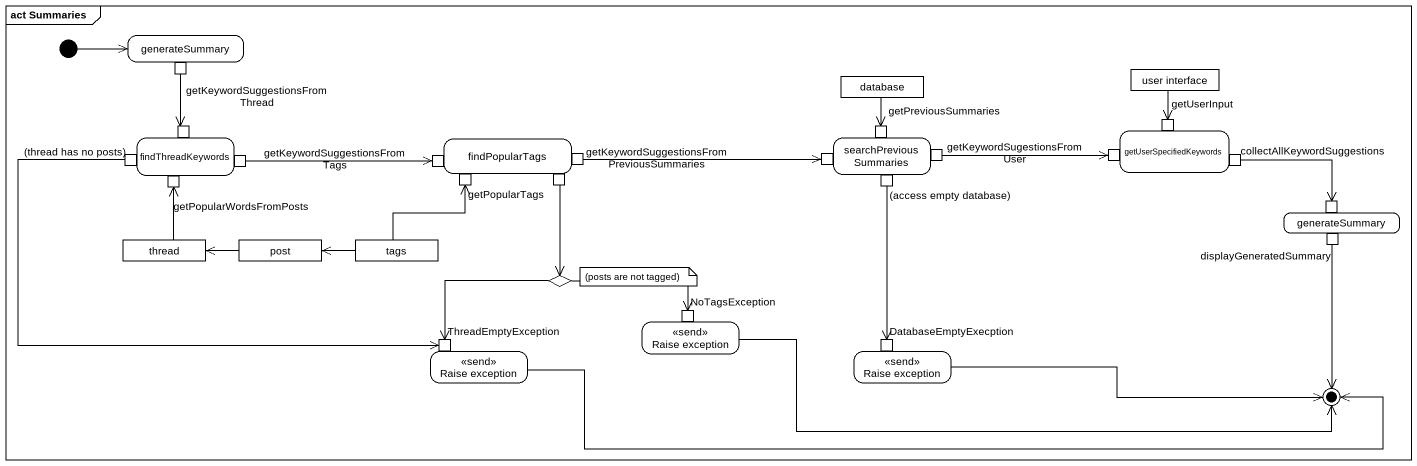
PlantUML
@startuml
mainframe act Summaries
hide empty description
state generateSummary {
  state pin1 <<outputPin>>
}
state "database" as database_ <<object>>
state "user interface" as user_interface <<object>>
state findThreadKeywords {
  state "(thread has no posts)" as thread_has_no_posts <<outputPin>>
  state "getKeywordSuggestionsFromThread" as getKeywordSuggestionsFromThr <<inputPin>>
  state getPopularWordsFromPosts <<inputPin>>
  state pin4 <<outputPin>>
}
state findPopularTags {
  state pin2 <<outputPin>>
  state "getKeywordSuggestionsFromTags" as getKeywordSuggestionsFromTag <<inputPin>>
  state getPopularTags <<inputPin>>
  state pin5 <<outputPin>>
}
state searchPreviousSummaries {
  state "getKeywordSuggestionsFromPreviousSummaries" as getKeywordSuggestionsFromPre <<inputPin>>
  state getPreviousSummaries <<inputPin>>
  state pin3 <<outputPin>>
  state "(access empty database)" as access_empty_database <<outputPin>>
}
state getUserSpecifiedKeywords {
  state getKeywordSugestionsFromUser <<inputPin>>
  state getUserInput <<inputPin>>
  state collectAllKeywordSuggestions <<outputPin>>
}
state thread <<object>>
state post <<object>>
state tags <<object>>
state "generateSummary" as generateSummary_2 {
  state pin6 <<inputPin>>
  state displayGeneratedSummary <<outputPin>>
}
state choice1 <<choice>>
state "Raise exception" as Raise_exception <<send>> {
  state NoTagsException <<inputPin>>
}
state "Raise exception" as Raise_exception_2 <<send>> {
  state ThreadEmptyException <<inputPin>>
}
state "Raise exception" as Raise_exception_3 <<send>> {
  state DatabaseEmptyExecption <<inputPin>>
}
state final1 <<end>>
[*] -right-> generateSummary
pin1 --> getKeywordSuggestionsFromThr
database_ --> getPreviousSummaries
user_interface --> getUserInput
thread_has_no_posts -right-> ThreadEmptyException
pin2 -right-> getKeywordSuggestionsFromPre
pin3 -right-> getKeywordSugestionsFromUser
collectAllKeywordSuggestions -right-> pin6
pin4 -right-> getKeywordSuggestionsFromTag
pin5 --> choice1
access_empty_database --> DatabaseEmptyExecption
thread -up-> getPopularWordsFromPosts
post -left-> thread
tags -up-> getPopularTags
tags -left-> post
displayGeneratedSummary --> final1
choice1 -right-> NoTagsException
choice1 -left-> ThreadEmptyException
Raise_exception -right-> final1
Raise_exception_2 -right-> final1
Raise_exception_3 -right-> final1
note as N1
  (posts are not tagged)
end note
@enduml
